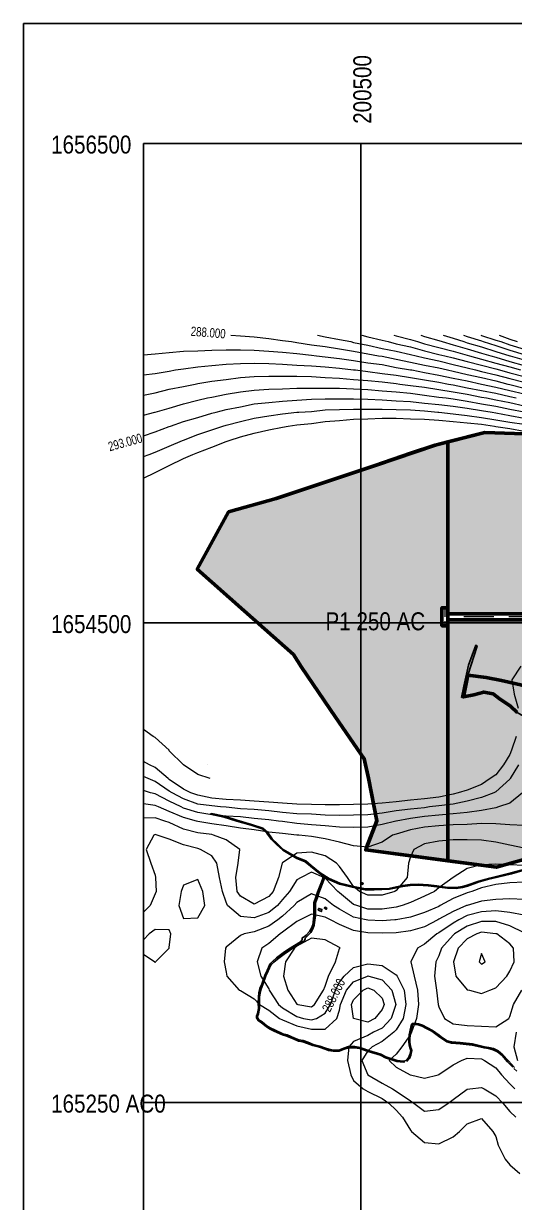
# Model space of a CAD drawing. Header units: metres. Extents: x 199095 to 216734, y 1644234 to 1657008.
# Drawn here: x 199095 to 201140, y 1652083 to 1657000 of the extents above; entities that cross this region are included whole.
import ezdxf
from ezdxf.enums import TextEntityAlignment as Align

# ---------------------------------------------------------------- set-up
doc = ezdxf.new("R2010")
doc.units = ezdxf.units.M
doc.linetypes.add('DASHED', pattern=[0.75, 0.5, -0.25])
for name, color, linetype in [('250 Ac', 10, 'Continuous'), ('50 mt cord', 254, 'Continuous'), ('BOUNDARY', 50, 'Continuous'), ('BT Road', 7, 'Continuous'), ('C-ANNO-MATC', 7, 'DASHED'), ('check dam', 254, 'Continuous'), ('CON TXT', 204, 'Continuous'), ('GRID', 7, 'Continuous'), ('ROAD', 7, 'Continuous')]:
    doc.layers.add(name, color=color, linetype=linetype)
doc.layers.add('APSPCL LAND', color=7, linetype='Continuous', true_color=0xd7ecd5)
doc.layers.add('Plot hatching', color=7, linetype='Continuous', true_color=0xffffdb)
doc.layers.add('CONTOURS', color=8, linetype='Continuous', lineweight=9)
doc.layers.add('STREAM', color=141, linetype='Continuous', lineweight=0)
doc.styles.get("Standard").update_dxf_attribs({"font": 'ARIALN.TTF'})

msp = doc.modelspace()

# ---------------------------------------------------------------- hatches: boundary and pattern name
at = {"layer": 'Plot hatching', "linetype": 'ByBlock'}
h = msp.add_hatch(color=256, dxfattribs=at)
h.dxf.hatch_style = 1
h.paths.add_polyline_path([(202297.6, 1655180.9), (202024.8, 1655196.1), (201379, 1655275.2), (201303.9, 1655285.3), (201016.7, 1655294), (200863.1, 1655255.6), (200863.1, 1654538.4), (201497.3, 1654538.4), (202297.6, 1654538.4)])
h = msp.add_hatch(color=256, dxfattribs=at)
h.dxf.hatch_style = 1
h.paths.add_polyline_path([(200863.1, 1654488.4), (200838.1, 1654488.4), (200838.1, 1654563.4), (200863.1, 1654563.4), (200863.1, 1655255.6), (200809.5, 1655242.2), (200708.4, 1655207.8), (200559.5, 1655157), (200148, 1655019.8), (199949.1, 1654963.6), (199818.2, 1654724.2), (200013.7, 1654550.2), (200219.9, 1654368.2), (200253.3, 1654315.8), (200395.3, 1654107.3), (200514.7, 1653933.8), (200531.7, 1653852.3), (200567.1, 1653674.9), (200524, 1653563.5), (200520.8, 1653553.7), (200863.1, 1653508.2)])
at = {"layer": 'Plot hatching', "linetype": 'ByBlock', "lineweight": 9}
h = msp.add_hatch(color=256, dxfattribs=at)
h.dxf.hatch_style = 1
h.paths.add_polyline_path([(202261.7, 1653852.3), (202175.7, 1653872.8), (202168.7, 1653875.2), (202168.7, 1653875.2), (202152.2, 1653881.6), (202131.9, 1653900.4), (202092.8, 1653925.2), (202071.5, 1653958.4), (202033.2, 1653985), (202002.2, 1653997.6), (201982.2, 1654003.9), (201951.1, 1654010.8), (201943.6, 1654012.8), (201941.5, 1654012.3), (201922.7, 1654020.2), (201908.7, 1654020.2), (201878.7, 1654026.5), (201852.7, 1654032), (201835.7, 1654033.6), (201825.5, 1654037.2), (201807.1, 1654053.7), (201791.3, 1654064.1), (201778.2, 1654071.1), (201771.2, 1654074.2), (201762.3, 1654076.1), (201755.7, 1654076.9), (201751.4, 1654077.5), (201740.3, 1654078.6), (201728.1, 1654079.5), (201714.7, 1654082.1), (201700.9, 1654081.2), (201683.2, 1654081.6), (201664.4, 1654082.2), (201646.6, 1654085.2), (201638, 1654088.8), (201625.9, 1654090.3), (201621.6, 1654090.3), (201612.8, 1654090.3), (201605.6, 1654089.7), (201587.8, 1654091.1), (201584.8, 1654088.2), (201575.6, 1654076.6), (201568, 1654066.9), (201563, 1654060.1), (201561.1, 1654060.2), (201548.5, 1654050.1), (201528.3, 1654050.3), (201500.7, 1654059.1), (201482, 1654065), (201470.8, 1654065.9), (201453.2, 1654069.1), (201408.4, 1654078.5), (201358, 1654082.2), (201320.1, 1654092.2), (201283.8, 1654101.2), (201217.5, 1654107.3), (201178.3, 1654111), (201151.2, 1654126.8), (201124, 1654152.6), (201076.5, 1654185.2), (201051.6, 1654205.2), (201012.5, 1654211.6), (200970.8, 1654201), (200927.6, 1654191.5), (200946.7, 1654282.6), (201022.1, 1654272.2), (201085.9, 1654259.7), (201226.2, 1654228.6), (201299.4, 1654203.4), (201408.4, 1654131.9), (201535.9, 1654089.5), (201563, 1654088.9), (201563, 1654088.4), (201566.9, 1654088.2), (201577.5, 1654095.5), (201585.1, 1654102.2), (201594.3, 1654109), (201603.6, 1654111.6), (201609.8, 1654108.8), (201617.4, 1654101.6), (201627.2, 1654096.9), (201646.4, 1654095.1), (201658.4, 1654091.4), (201789.5, 1654088), (201812.1, 1654079.5), (201832.5, 1654075.6), (201852.9, 1654064.9), (201874.7, 1654053.4), (201889.8, 1654048), (201901.1, 1654047.4), (201912.5, 1654048.6), (201918.2, 1654046.7), (201924.6, 1654043.1), (201931.7, 1654041.2), (201947.5, 1654040.8), (201947.4, 1654040.2), (201956.4, 1654038.6), (201988.7, 1654031.4), (202008.7, 1654025.2), (202039.7, 1654012.5), (202078.1, 1653986), (202099.3, 1653952.7), (202138.4, 1653927.9), (202144.6, 1653925.4), (202144.6, 1654288.4), (201944.6, 1654288.4), (201944.6, 1654488.4), (201944.6, 1654513.4), (200863.1, 1654513.4), (200863.1, 1653508.2), (201065.4, 1653481.3), (201223.5, 1653526.8), (201346.3, 1653618.7), (201564.8, 1653726), (201681.8, 1653783.4), (202289.6, 1653731.9), (202297, 1653751.8), (202332.4, 1653825.3), (202298.2, 1653835.8)])
at = {"layer": 'STREAM', "lineweight": 40}
h = msp.add_hatch(color=256, dxfattribs=at)
h.dxf.hatch_style = 1
h.paths.add_polyline_path([(201299.4, 1654203.4), (201226.2, 1654228.6), (201085.9, 1654259.7), (201022.1, 1654272.2), (200946.7, 1654282.6), (200927.6, 1654191.5), (200970.8, 1654201), (201012.5, 1654211.6), (201051.6, 1654205.2), (201076.5, 1654185.2), (201124, 1654152.6), (201151.2, 1654126.8), (201178.3, 1654111), (201217.5, 1654107.3), (201283.8, 1654101.2), (201320.1, 1654092.2), (201358, 1654082.2), (201408.4, 1654078.5), (201453.2, 1654069.1), (201470.8, 1654065.9), (201482, 1654065), (201500.7, 1654059.1), (201528.3, 1654050.3), (201548.5, 1654050.1), (201561.1, 1654060.2), (201561.1, 1654088.9), (201535.9, 1654089.5), (201408.4, 1654131.9)])
at = {"layer": 'STREAM'}
h = msp.add_hatch(color=256, dxfattribs=at)
h.dxf.hatch_style = 1
h.paths.add_polyline_path([(202207.4, 1653470.6), (202200.5, 1653477), (202195.9, 1653475.8), (202169, 1653479.9), (202139.3, 1653489.5), (202085.1, 1653502.1), (202041, 1653506.6), (201980.5, 1653512), (201942.3, 1653512), (201874.5, 1653507), (201832.7, 1653493.5), (201819.2, 1653491.6), (201791.9, 1653487.7), (201747.7, 1653486.2), (201723.1, 1653485.8), (201677.4, 1653467.3), (201640.5, 1653460.3), (201598.5, 1653463.3), (201501.9, 1653477.9), (201431.4, 1653485.1), (201408.2, 1653487.7), (201363.7, 1653491.5), (201300.1, 1653496.9), (201264.8, 1653502.6), (201244.9, 1653500.8), (201207.1, 1653487.8), (201174, 1653471), (201126.9, 1653457.9), (201037.4, 1653436.2), (200992.5, 1653423.7), (200944, 1653405.9), (200923.6, 1653400.6), (200897.9, 1653396.4), (200861.6, 1653397.5), (200817.4, 1653403.6), (200781.7, 1653408.1), (200739.2, 1653411), (200705.3, 1653409.8), (200674, 1653404.8), (200618.8, 1653393.3), (200555.5, 1653390.6), (200519, 1653391.2), (200477, 1653399.5), (200412.7, 1653414.7), (200368.7, 1653434.2), (200330.3, 1653458.2), (200293.3, 1653488.8), (200270.6, 1653507.5), (200234.8, 1653521.4), (200177, 1653555.2), (200152.4, 1653578.3), (200131.1, 1653599.9), (200112, 1653625.8), (200091.2, 1653644.6), (200044.4, 1653660.2), (199983.8, 1653677.2), (199931.8, 1653694.2), (199878.5, 1653705.8), (199871.9, 1653703.1), (199930.8, 1653690.4), (199982.7, 1653673.4), (200043.2, 1653656.4), (200089.1, 1653641.1), (200109, 1653623.1), (200128.1, 1653597.3), (200149.6, 1653575.4), (200174.6, 1653552), (200233, 1653517.8), (200268.6, 1653504), (200290.7, 1653485.7), (200327.9, 1653454.9), (200366.8, 1653430.6), (200411.4, 1653410.9), (200476.1, 1653395.6), (200518.6, 1653387.2), (200555.5, 1653386.6), (200619.3, 1653389.4), (200674.7, 1653400.9), (200705.7, 1653405.8), (200739.1, 1653407), (200781.3, 1653404.1), (200816.8, 1653399.6), (200861.3, 1653393.5), (200898.1, 1653392.4), (200924.4, 1653396.7), (200945.2, 1653402), (200993.7, 1653419.9), (201038.4, 1653432.3), (201045.7, 1653434.1), (201127.9, 1653454), (201175.5, 1653467.2), (201208.7, 1653484.1), (201245.7, 1653496.9), (201264.6, 1653498.5), (201299.6, 1653492.9), (201363.3, 1653487.6), (201407.8, 1653483.7), (201431, 1653481.1), (201501.4, 1653473.9), (201598.1, 1653459.3), (201640.8, 1653456.2), (201678.6, 1653463.5), (201723.9, 1653481.8), (201747.8, 1653482.2), (201792.2, 1653483.7), (201833.6, 1653489.6), (201875.3, 1653503), (201942.5, 1653508), (201980.3, 1653508), (202040.6, 1653502.6), (202086.2, 1653497.2), (202118.7, 1653489.7), (202141.6, 1653480.9), (202196.6, 1653465.4), (202190.7, 1653446.8), (202173.8, 1653393.4), (202163.2, 1653351.9), (202151.6, 1653317.3), (202134.7, 1653267.9), (202124.6, 1653233.8), (202117.5, 1653210.1), (202092.7, 1653134.9), (202070.9, 1653064.1), (202052.8, 1653005), (202041.1, 1652967), (202021.9, 1652909.2), (202005.6, 1652856.5), (201990.1, 1652809.7), (201976.6, 1652769), (201963.8, 1652730.6), (201958.9, 1652697), (201966.4, 1652664.6), (201968.8, 1652648), (201973, 1652648.1), (201968.7, 1652687.4), (201968.7, 1652715.8), (201971.9, 1652730.2), (201995.7, 1652812.1), (202018.5, 1652878.1), (202049, 1652977.1), (202073.5, 1653056.5), (202102.4, 1653150.6), (202125.1, 1653219.9), (202139.4, 1653267.1), (202153.3, 1653308.7), (202171.3, 1653362), (202187.1, 1653408.8), (202204.6, 1653460.5)])

# ---------------------------------------------------------------- linework, layer by layer
for p, q in [((199094.7, 1657000), (213843.2, 1657000)), ((199094.7, 1657000), (199094.7, 1646328)), ((199594.7, 1655700), (199594.7, 1646826.4))]:
    msp.add_line(p, q)
at = {"flags": 128}
for points in [[(199594.7, 1656500), (213350, 1656500), (213350, 1649831.8)], [(213350, 1648814.1), (213350, 1648651.7), (212452.3, 1648651.7), (212452.3, 1646828), (199594.7, 1646828), (199594.7, 1656500)], [(201175.5, 1653467.2), (201127.9, 1653454), (201038.4, 1653432.3), (200993.7, 1653419.9), (200945.2, 1653402), (200924.4, 1653396.7), (200898.1, 1653392.4), (200861.3, 1653393.5), (200816.8, 1653399.6), (200781.3, 1653404.1), (200739.1, 1653407), (200705.7, 1653405.8), (200674.7, 1653400.9), (200619.3, 1653389.4), (200555.5, 1653386.6), (200518.6, 1653387.2), (200476.1, 1653395.6), (200411.4, 1653410.9), (200366.8, 1653430.6), (200327.9, 1653454.9), (200290.7, 1653485.7), (200268.6, 1653504), (200233, 1653517.8), (200174.6, 1653552), (200149.6, 1653575.4), (200128.1, 1653597.3), (200109, 1653623.1), (200089.1, 1653641.1), (200043.2, 1653656.4), (199982.7, 1653673.4), (199930.8, 1653690.4), (199871.9, 1653703.1)], [(199878.5, 1653705.8), (199931.8, 1653694.2), (199983.8, 1653677.2), (200044.4, 1653660.2), (200091.2, 1653644.6), (200112, 1653625.8), (200131.1, 1653599.9), (200152.4, 1653578.3), (200177, 1653555.2), (200234.8, 1653521.4), (200270.6, 1653507.5), (200293.3, 1653488.8), (200330.3, 1653458.2), (200368.7, 1653434.2), (200412.7, 1653414.7), (200477, 1653399.5), (200519, 1653391.2), (200555.5, 1653390.6), (200618.8, 1653393.3), (200674, 1653404.8), (200705.3, 1653409.8), (200739.2, 1653411), (200781.7, 1653408.1), (200817.4, 1653403.6), (200861.6, 1653397.5), (200897.9, 1653396.4), (200923.6, 1653400.6), (200944, 1653405.9), (200992.5, 1653423.7), (201037.4, 1653436.2), (201126.9, 1653457.9), (201174, 1653471)], [(200500.9, 1653417.6), (200509.3, 1653414.8), (200508.1, 1653410), (200499, 1653412.7), (200500.9, 1653417.6)], [(200324.6, 1653309.4), (200337.9, 1653305.1), (200336.2, 1653296.5), (200322.5, 1653302.5), (200324.6, 1653309.4)], [(200350.9, 1653314.8), (200348.7, 1653310.5), (200355.9, 1653306.4), (200358.3, 1653310.8), (200350.9, 1653314.8)]]:
    msp.add_lwpolyline(points, dxfattribs=at)
for points in [[(200509.3, 1653414.8), (200508.1, 1653410), (200499, 1653412.7), (200500.9, 1653417.6)], [(200509.3, 1653414.8), (200508.1, 1653410), (200499, 1653412.7), (200500.9, 1653417.6)], [(200336.2, 1653296.5), (200322.5, 1653302.5), (200324.6, 1653309.4), (200337.9, 1653305.1)], [(200355.9, 1653306.4), (200348.7, 1653310.5), (200350.9, 1653314.8), (200358.3, 1653310.8)]]:
    msp.add_lwpolyline(points, close=True, dxfattribs=at)
at = {"layer": '250 Ac', "linetype": 'ByBlock', "lineweight": 50, "flags": 128}
for points in [[(202297.6, 1655180.9), (202024.8, 1655196.1), (201379, 1655275.2), (201303.9, 1655285.3), (201016.7, 1655294), (200863.1, 1655255.6), (200863.1, 1654538.4), (201497.3, 1654538.4), (202297.6, 1654538.4)], [(200863.1, 1654488.4), (200838.1, 1654488.4), (200838.1, 1654563.4), (200863.1, 1654563.4), (200863.1, 1655255.6), (200809.5, 1655242.2), (200708.4, 1655207.8), (200559.5, 1655157), (200148, 1655019.8), (199949.1, 1654963.6), (199818.2, 1654724.2), (200013.7, 1654550.2), (200219.9, 1654368.2), (200253.3, 1654315.8), (200395.3, 1654107.3), (200514.7, 1653933.8), (200531.7, 1653852.3), (200567.1, 1653674.9), (200524, 1653563.5), (200520.8, 1653553.7), (200863.1, 1653508.2)]]:
    msp.add_lwpolyline(points, close=True, dxfattribs=at)
for points in [[(201497.3, 1654538.4), (200863.1, 1654538.4), (200863.1, 1654513.4), (201944.6, 1654513.4)], [(201944.6, 1654513.4), (200863.1, 1654513.4), (200863.1, 1653508.2), (201065.4, 1653481.3), (201223.5, 1653526.8)], [(201151.2, 1654126.8), (201124, 1654152.6), (201076.5, 1654185.2), (201051.6, 1654205.2), (201012.5, 1654211.6), (200970.8, 1654201), (200927.6, 1654191.5), (200946.7, 1654282.6), (201022.1, 1654272.2), (201085.9, 1654259.7), (201226.2, 1654228.6)]]:
    msp.add_lwpolyline(points, dxfattribs=at)
at = {"layer": '50 mt cord', "lineweight": 20}
msp.add_lwpolyline([(201174, 1653471), (201126.9, 1653457.9), (201037.4, 1653436.2), (200992.5, 1653423.7), (200944, 1653405.9), (200923.6, 1653400.6), (200897.9, 1653396.4), (200861.6, 1653397.5), (200817.4, 1653403.6), (200781.7, 1653408.1), (200739.2, 1653411), (200705.3, 1653409.8), (200674, 1653404.8), (200618.8, 1653393.3), (200555.5, 1653390.6), (200519, 1653391.2), (200477, 1653399.5), (200412.7, 1653414.7), (200368.7, 1653434.2), (200330.3, 1653458.2), (200293.3, 1653488.8), (200270.6, 1653507.5), (200234.8, 1653521.4), (200177, 1653555.2), (200152.4, 1653578.3), (200131.1, 1653599.9), (200112, 1653625.8), (200091.2, 1653644.6), (200044.4, 1653660.2), (199983.8, 1653677.2), (199931.8, 1653694.2), (199878.5, 1653705.8), (199871.9, 1653703.1), (199930.8, 1653690.4), (199982.7, 1653673.4), (200043.2, 1653656.4), (200089.1, 1653641.1), (200109, 1653623.1), (200128.1, 1653597.3), (200149.6, 1653575.4), (200174.6, 1653552), (200233, 1653517.8), (200268.6, 1653504), (200290.7, 1653485.7), (200327.9, 1653454.9), (200366.8, 1653430.6), (200411.4, 1653410.9), (200476.1, 1653395.6), (200518.6, 1653387.2), (200555.5, 1653386.6), (200619.3, 1653389.4), (200674.7, 1653400.9), (200705.7, 1653405.8), (200739.1, 1653407), (200781.3, 1653404.1), (200816.8, 1653399.6), (200861.3, 1653393.5), (200898.1, 1653392.4), (200924.4, 1653396.7), (200945.2, 1653402), (200993.7, 1653419.9), (201038.4, 1653432.3), (201045.7, 1653434.1), (201127.9, 1653454), (201175.5, 1653467.2)], dxfattribs=at)
at = {"layer": 'APSPCL LAND', "linetype": 'ByBlock'}
for p, q in [((200838.1, 1654563.4), (200838.1, 1654488.4)), ((200863.1, 1654563.4), (200838.1, 1654563.4)), ((200863.1, 1654538.4), (200863.1, 1654563.4)), ((200863.1, 1654513.4), (200863.1, 1654488.4)), ((200863.1, 1654488.4), (200838.1, 1654488.4))]:
    msp.add_line(p, q, dxfattribs=at)
at = {"layer": 'BOUNDARY', "linetype": 'ByBlock', "lineweight": 50, "flags": 128}
msp.add_lwpolyline([(201303.9, 1655285.3), (201016.7, 1655294), (200809.5, 1655242.2), (200559.5, 1655157), (200148, 1655019.8), (199949.1, 1654963.6), (199818.2, 1654724.2), (200013.7, 1654550.2), (200219.9, 1654368.2), (200253.3, 1654315.8), (200395.3, 1654107.3), (200514.7, 1653933.8), (200531.7, 1653852.3), (200567.1, 1653674.9), (200524, 1653563.5), (200520.8, 1653553.7), (201065.4, 1653481.3), (201223.5, 1653526.8)], dxfattribs=at)
at = {"layer": 'BT Road', "flags": 128}
for points in [[(200125.2, 1653081), (200133.9, 1653090.1), (200149, 1653103.3), (200176.6, 1653123.7), (200198.9, 1653139.6), (200224.1, 1653155.4), (200248.3, 1653170.6), (200255.5, 1653178.7), (200255.9, 1653186.6), (200264.4, 1653190.5), (200272.6, 1653197.6), (200286.4, 1653212.9), (200294.6, 1653227.6), (200300, 1653241.3), (200301.2, 1653251.7), (200304.8, 1653278.7), (200304.8, 1653308.5), (200304.8, 1653333.2), (200313.1, 1653357), (200319.7, 1653377), (200333.1, 1653412.3), (200340.1, 1653430.7), (200343.7, 1653445.1)], [(200129.7, 1653076.7), (200138.2, 1653085.7), (200152.8, 1653098.5), (200180.2, 1653118.7), (200202.3, 1653134.5), (200227.3, 1653150.1), (200255.2, 1653170), (200262.7, 1653172.2), (200268, 1653181.9), (200268.6, 1653185.9), (200276.9, 1653193.2), (200291.5, 1653209.3), (200300.2, 1653225), (200306.1, 1653239.8), (200307.4, 1653251), (200310.9, 1653278.3), (200310.9, 1653308.5), (200310.9, 1653332.2), (200318.9, 1653355), (200325.5, 1653374.9), (200338.9, 1653410.2), (200346, 1653428.8), (200349.6, 1653443.6)], [(200125.2, 1653081), (200120.1, 1653074.2), (200115.1, 1653063.5), (200109.4, 1653051.2), (200099.6, 1653029.9), (200086.9, 1652994), (200079.8, 1652975.4), (200075.6, 1652956.9), (200073.8, 1652941), (200072.8, 1652916.3), (200073.8, 1652892.4), (200069.2, 1652871.3), (200064.7, 1652859.8), (200065.1, 1652853), (200072.2, 1652842.1), (200085.7, 1652832.2), (200106.4, 1652815.5), (200120.1, 1652807), (200138.4, 1652798.3), (200173.4, 1652782.2), (200192.2, 1652777.2)], [(200129, 1653078.1), (200124.2, 1653071.7), (200119.4, 1653061.5), (200113.7, 1653049.2), (200104, 1653028.1), (200091.4, 1652992.3), (200084.3, 1652974), (200080.3, 1652956.1), (200078.5, 1652940.6), (200077.6, 1652916.3), (200078.5, 1652892), (200073.8, 1652869.9), (200069.5, 1652859), (200069.8, 1652854.6), (200075.7, 1652845.4), (200088.6, 1652835.9), (200109.1, 1652819.4), (200122.4, 1652811.1), (200140.4, 1652802.6), (200175, 1652786.7), (200193.7, 1652781.7), (200223.9, 1652768.7), (200241.1, 1652761.2), (200259.2, 1652758.4), (200279.6, 1652751.2), (200302.1, 1652742.1), (200329.5, 1652734.9), (200352.5, 1652727.3), (200367.1, 1652722.1), (200385.6, 1652718.8), (200408.8, 1652718.8), (200429.5, 1652726.9), (200448.5, 1652733.2), (200474.6, 1652733.2), (200496.9, 1652729.3), (200508.9, 1652725.1), (200531.9, 1652717.2), (200584, 1652701.6), (200604.8, 1652690.7), (200651, 1652676), (200677.2, 1652673), (200689.8, 1652675.5), (200698.6, 1652686.6), (200704.4, 1652699.7), (200707.9, 1652716.5), (200706, 1652724.8), (200701.1, 1652741.1), (200700, 1652752), (200700, 1652762.6), (200701.7, 1652783), (200708.3, 1652813.7), (200711.1, 1652826.7), (200716, 1652830.2), (200724.8, 1652830.9), (200740.6, 1652828.6), (200757.5, 1652823.1), (200775.9, 1652813.3), (200798.9, 1652801.1), (200826.8, 1652780.3), (200840.1, 1652770.4), (200859.9, 1652757), (200879, 1652752.7), (200914.3, 1652749.8), (200965.2, 1652744.3), (201015.1, 1652732.3), (201033.5, 1652730.1), (201053.7, 1652724.9), (201072.2, 1652715.3), (201092.2, 1652699.5), (201115.3, 1652673.4), (201140.7, 1652645.9)], [(200692.4, 1652671.2), (200702.7, 1652684.1), (200708.9, 1652698.2), (200712.7, 1652716.6), (200710.6, 1652726), (200705.8, 1652742.1), (200704.7, 1652752.2), (200704.7, 1652762.4), (200706.4, 1652782.3), (200713, 1652812.7), (200715.3, 1652823.9), (200717.7, 1652825.6), (200724.6, 1652826.1), (200739.6, 1652823.9), (200755.6, 1652818.7), (200773.6, 1652809.1), (200796.4, 1652797), (200824, 1652776.5), (200837.3, 1652766.5), (200858, 1652752.5), (200878.2, 1652748), (200913.9, 1652745), (200964.4, 1652739.6), (201014.2, 1652727.6), (201032.6, 1652725.4), (201052, 1652720.4), (201069.6, 1652711.3), (201088.9, 1652696.1), (201111.7, 1652670.2), (201133.3, 1652646.9)], [(200192.2, 1652777.2), (200222, 1652764.3), (200239.8, 1652756.6), (200258, 1652753.8), (200277.9, 1652746.7), (200300.6, 1652737.6), (200328.1, 1652730.3), (200351, 1652722.8), (200365.9, 1652717.5), (200385.1, 1652714), (200409.7, 1652714), (200431.1, 1652722.4), (200449.2, 1652728.4), (200474.2, 1652728.4), (200495.7, 1652724.7), (200507.3, 1652720.6), (200530.4, 1652712.6), (200582.2, 1652697.1), (200602.9, 1652686.3), (200650, 1652671.4), (200677.4, 1652668.2), (200684.1, 1652669.5)], [(201137.4, 1652642.4), (201150.7, 1652631.3)]]:
    msp.add_lwpolyline(points, dxfattribs=at)
at = {"layer": 'C-ANNO-MATC', "lineweight": 9, "ltscale": 75}
msp.add_line((200850.6, 1654563.4), (200850.6, 1654488.4), dxfattribs=at)
at = {"layer": 'C-ANNO-MATC', "lineweight": 9, "ltscale": 250, "flags": 128}
msp.add_lwpolyline([(201992.4, 1654525.9), (201496, 1654525.9), (200863.1, 1654525.9)], dxfattribs=at)
at = {"layer": 'check dam', "flags": 128}
for points in [[(200927.6, 1654191.5), (200946.7, 1654282.6), (200985, 1654403.5), (200979.4, 1654407.4), (200949.6, 1654323.7), (200929.8, 1654236.9), (200920.4, 1654189.9), (200927.6, 1654191.5)], [(200946.7, 1654282.6), (201022.1, 1654272.2), (201085.9, 1654259.7), (201226.2, 1654228.6), (201299.4, 1654203.4), (201408.4, 1654131.9), (201535.9, 1654089.5)], [(201561.1, 1654060.2), (201548.5, 1654050.1), (201528.3, 1654050.3), (201500.7, 1654059.1), (201482, 1654065), (201470.8, 1654065.9), (201453.2, 1654069.1), (201408.4, 1654078.5), (201358, 1654082.2), (201320.1, 1654092.2), (201283.8, 1654101.2), (201217.5, 1654107.3), (201178.3, 1654111), (201151.2, 1654126.8), (201124, 1654152.6), (201076.5, 1654185.2), (201051.6, 1654205.2), (201012.5, 1654211.6), (200970.8, 1654201), (200927.6, 1654191.5)]]:
    msp.add_lwpolyline(points, dxfattribs=at)
at = {"layer": 'CONTOURS', "flags": 128}
for points in [[(199957.8, 1655700), (199998.3, 1655697.4), (200056.3, 1655693.6), (200116.2, 1655685.9), (200174.1, 1655678.1), (200210.8, 1655674.2), (200234, 1655670.4), (200293.9, 1655660.8), (200351.8, 1655653), (200411.7, 1655643.4), (200469.6, 1655633.8), (200529.5, 1655622.1), (200573.9, 1655614.4), (200589.4, 1655612.5), (200647.3, 1655600.9), (200707.2, 1655587.4), (200765.2, 1655575.8), (200825, 1655564.1), (200861.7, 1655556.5), (200884.9, 1655550.6), (200942.9, 1655537.1), (201002.7, 1655523.6), (201062.6, 1655510.1), (201112.8, 1655496.6), (201120.5, 1655494.6), (201180.4, 1655479.2)], [(200319.7, 1655700), (200351.8, 1655693.6), (200411.7, 1655682), (200458, 1655674.2), (200469.6, 1655670.4), (200529.5, 1655658.8), (200589.4, 1655645.2), (200647.3, 1655633.8), (200707.2, 1655620.2), (200730.4, 1655614.4), (200765.2, 1655606.6), (200825, 1655593.1), (200884.9, 1655577.8), (200942.9, 1655564.1), (200977.6, 1655556.5), (201002.7, 1655548.8), (201062.6, 1655535.2), (201120.5, 1655519.8), (201180.4, 1655504.4)], [(200504.7, 1655700), (200529.5, 1655693.6), (200589.4, 1655680), (200614.5, 1655674.2), (200647.3, 1655664.6), (200707.2, 1655651.1), (200765.2, 1655635.6), (200825, 1655620.2), (200850.1, 1655614.4), (200884.9, 1655606.6), (200942.9, 1655591.2), (201002.7, 1655575.8), (201062.6, 1655560.4), (201078.1, 1655556.5), (201120.5, 1655543), (201180.4, 1655527.5)], [(200637.5, 1655700), (200647.3, 1655697.4), (200707.2, 1655682), (200736.2, 1655674.2), (200765.2, 1655664.6), (200825, 1655649.1), (200884.9, 1655633.8), (200942.9, 1655616.4), (200952.5, 1655614.4), (201002.7, 1655600.9), (201062.6, 1655583.5), (201120.5, 1655568), (201165, 1655556.5)], [(200750.2, 1655700), (200765.2, 1655695.5), (200825, 1655678.1), (200838.5, 1655674.2), (200884.9, 1655660.8), (200942.9, 1655643.4), (201002.7, 1655626), (201041.4, 1655614.4), (201062.6, 1655608.6), (201120.5, 1655591.2), (201180.4, 1655573.9)], [(200842.7, 1655700), (200884.9, 1655687.8), (200929.3, 1655674.2), (200942.9, 1655668.5), (201002.7, 1655651.1), (201062.6, 1655631.8), (201120.5, 1655614.4), (201122.5, 1655614.4), (201180.4, 1655597)], [(200927.8, 1655700), (200942.9, 1655695.5), (201002.7, 1655676.2), (201010.5, 1655674.2), (201062.6, 1655656.9), (201120.5, 1655637.6), (201180.4, 1655620.2)], [(201001, 1655700), (201002.7, 1655699.4), (201062.6, 1655680), (201083.9, 1655674.2), (201120.5, 1655660.8), (201180.4, 1655641.4)], [(201076.6, 1655700), (201120.5, 1655683.9), (201151.5, 1655674.2)], [(199594.7, 1655619), (199643, 1655622.1), (199700.9, 1655627.9), (199760.8, 1655633.8), (199820.7, 1655635.6), (199878.6, 1655637.6), (199938.5, 1655639.5), (199998.3, 1655639.5), (200056.3, 1655637.6), (200116.2, 1655633.8), (200174.1, 1655629.9), (200234, 1655624), (200293.9, 1655616.4), (200315.1, 1655614.4), (200351.8, 1655610.5), (200411.7, 1655602.8), (200469.6, 1655595.1), (200529.5, 1655585.4), (200589.4, 1655577.8), (200647.3, 1655566.1), (200707.2, 1655556.5), (200713, 1655556.5), (200765.2, 1655544.9), (200825, 1655533.2), (200884.9, 1655521.8), (200942.9, 1655510.1), (201002.7, 1655496.6), (201002.7, 1655496.6), (201062.6, 1655483.1), (201120.5, 1655469.5), (201180.4, 1655456)], [(199594.7, 1655534.8), (199643, 1655541), (199700.9, 1655550.6), (199727.9, 1655556.5), (199760.8, 1655560.4), (199820.7, 1655568), (199878.6, 1655573.9), (199938.5, 1655579.6), (199998.3, 1655581.6), (200056.3, 1655583.5), (200116.2, 1655581.6), (200174.1, 1655579.6), (200234, 1655575.8), (200293.9, 1655571.9), (200351.8, 1655568), (200411.7, 1655562.2), (200469.6, 1655556.5), (200477.4, 1655556.5), (200529.5, 1655548.8), (200589.4, 1655541), (200647.3, 1655533.2), (200707.2, 1655523.6), (200765.2, 1655514), (200825, 1655504.4), (200865.6, 1655496.6), (200884.9, 1655492.8), (200942.9, 1655481.1), (201002.7, 1655469.5), (201062.6, 1655458), (201120.5, 1655444.5), (201147.6, 1655438.6)], [(199594.7, 1655450.5), (199643, 1655459.9), (199700.9, 1655475.4), (199760.8, 1655486.9), (199809.1, 1655496.6), (199820.7, 1655498.5), (199878.6, 1655508.1), (199938.5, 1655515.9), (199998.3, 1655523.6), (200056.3, 1655527.5), (200116.2, 1655529.4), (200174.1, 1655529.4), (200234, 1655529.4), (200293.9, 1655527.5), (200351.8, 1655523.6), (200411.7, 1655521.8), (200469.6, 1655515.9), (200529.5, 1655512), (200589.4, 1655506.2), (200647.3, 1655498.5), (200662.8, 1655496.6), (200707.2, 1655490.8), (200765.2, 1655483.1), (200825, 1655473.4), (200884.9, 1655463.8), (200942.9, 1655454.1), (201002.7, 1655442.5), (201024, 1655438.6), (201062.6, 1655430.9), (201120.5, 1655419.4), (201180.4, 1655405.9)], [(199594.7, 1655366.5), (199641, 1655378.8), (199643, 1655378.8), (199700.9, 1655396.1), (199760.8, 1655413.5), (199820.7, 1655429), (199861.2, 1655438.6), (199878.6, 1655442.5), (199938.5, 1655454.1), (199998.3, 1655463.8), (200056.3, 1655471.5), (200116.2, 1655475.4), (200174.1, 1655477.2), (200234, 1655479.2), (200293.9, 1655479.2), (200351.8, 1655479.2), (200411.7, 1655479.2), (200469.6, 1655477.2), (200529.5, 1655473.4), (200589.4, 1655467.6), (200647.3, 1655463.8), (200707.2, 1655458), (200765.2, 1655450.2), (200825, 1655442.5), (200855.9, 1655438.6), (200884.9, 1655434.8), (200942.9, 1655425.1), (201002.7, 1655413.5), (201062.6, 1655403.9), (201120.5, 1655392.2), (201180.4, 1655380.8)], [(199594.7, 1655280.5), (199643, 1655297.6), (199700.9, 1655318.9), (199706.7, 1655320.9), (199760.8, 1655340.1), (199820.7, 1655357.5), (199878.6, 1655374.9), (199897.9, 1655378.8), (199938.5, 1655390.4), (199998.3, 1655402), (200056.3, 1655413.5), (200116.2, 1655419.4), (200174.1, 1655425.1), (200234, 1655429), (200293.9, 1655432.9), (200351.8, 1655434.8), (200411.7, 1655434.8), (200469.6, 1655434.8), (200529.5, 1655432.9), (200589.4, 1655430.9), (200647.3, 1655427.1), (200707.2, 1655423.2), (200765.2, 1655417.4), (200825, 1655411.6), (200884.9, 1655403.9), (200942.9, 1655396.1), (201002.7, 1655386.5), (201047.2, 1655378.8), (201062.6, 1655376.9), (201120.5, 1655365.2), (201180.4, 1655353.6)], [(199594.7, 1655194), (199617.8, 1655203), (199643, 1655212.8), (199700.9, 1655237.8), (199756.9, 1655261), (199760.8, 1655262.9), (199820.7, 1655286.1), (199878.6, 1655305.4), (199925, 1655320.9), (199938.5, 1655324.8), (199998.3, 1655340.1), (200056.3, 1655353.6), (200116.2, 1655363.4), (200174.1, 1655373), (200234, 1655378.8), (200241.7, 1655378.8), (200293.9, 1655382.6), (200351.8, 1655388.5), (200411.7, 1655390.4), (200469.6, 1655392.2), (200529.5, 1655392.2), (200589.4, 1655392.2), (200647.3, 1655390.4), (200707.2, 1655388.5), (200765.2, 1655384.6), (200821.2, 1655378.8), (200825, 1655378.8), (200884.9, 1655373), (200942.9, 1655365.2), (201002.7, 1655357.5), (201062.6, 1655347.9), (201120.5, 1655338.2), (201180.4, 1655328.6)], [(199594.7, 1655104.4), (199643, 1655127.8), (199673.9, 1655143.1), (199700.9, 1655156.8), (199760.8, 1655185.6), (199799.4, 1655203), (199820.7, 1655210.8), (199878.6, 1655234), (199938.5, 1655257.1), (199952, 1655261), (199998.3, 1655276.4), (200056.3, 1655291.9), (200116.2, 1655305.4), (200174.1, 1655317), (200197.3, 1655320.9), (200234, 1655326.6), (200293.9, 1655332.5), (200351.8, 1655340.1), (200411.7, 1655344), (200469.6, 1655349.9), (200529.5, 1655351.8), (200589.4, 1655353.6), (200647.3, 1655353.6), (200707.2, 1655351.8), (200765.2, 1655349.9), (200825, 1655346), (200884.9, 1655340.1), (200942.9, 1655334.4), (201002.7, 1655328.6), (201056.8, 1655320.9), (201062.6, 1655318.9), (201120.5, 1655311.2), (201180.4, 1655299.6)], [(201166.9, 1654320.5), (201130.2, 1654262.5), (201139.9, 1654202.8), (201155.3, 1654144.8)], [(199872.8, 1653851.2), (199820.7, 1653868.6), (199760.8, 1653909.1), (199760.8, 1653909.1), (199700.9, 1653967.1), (199700.9, 1653969), (199643, 1654023.1), (199635.2, 1654027), (199594.7, 1654055.5)], [(201147.6, 1654027), (201128.3, 1653969), (201120.5, 1653951.6), (201095.4, 1653909.1), (201062.6, 1653866.6), (201039.4, 1653851.2), (201002.7, 1653826.1), (200942.9, 1653802.9), (200906.2, 1653791.4), (200884.9, 1653785.5), (200825, 1653774), (200765.2, 1653766.2), (200707.2, 1653760.5), (200647.3, 1653754.6), (200589.4, 1653748.9), (200529.5, 1653745), (200469.6, 1653743.1), (200411.7, 1653741.1), (200351.8, 1653741.1), (200293.9, 1653743.1), (200234, 1653745), (200174.1, 1653748.9), (200116.2, 1653752.8), (200056.3, 1653756.6), (199998.3, 1653760.5), (199938.5, 1653764.2), (199878.6, 1653770.1), (199820.7, 1653781.8), (199791.7, 1653791.4), (199760.8, 1653806.8), (199700.9, 1653847.4), (199697, 1653851.2), (199643, 1653897.5), (199619.8, 1653909.1), (199594.7, 1653922.4)], [(201157.2, 1653909.1), (201122.5, 1653851.2), (201120.5, 1653849.2), (201062.6, 1653795.2), (201054.9, 1653791.4), (201002.7, 1653772), (200942.9, 1653756.6), (200884.9, 1653745), (200825, 1653737.2), (200786.4, 1653733.4), (200765.2, 1653729.5), (200707.2, 1653723.8), (200647.3, 1653716), (200589.4, 1653706.4), (200529.5, 1653700.6), (200469.6, 1653698.6), (200411.7, 1653696.8), (200351.8, 1653698.6), (200293.9, 1653702.5), (200234, 1653704.5), (200174.1, 1653710.2), (200116.2, 1653716), (200056.3, 1653721.9), (199998.3, 1653725.6), (199938.5, 1653731.5), (199915.3, 1653733.4), (199878.6, 1653737.2), (199820.7, 1653745), (199760.8, 1653766.2), (199714.4, 1653791.4), (199700.9, 1653799.1), (199643, 1653839.6), (199614, 1653851.2), (199594.7, 1653859.7)], [(199861.2, 1653909.1), (199861.2, 1653909.1)], [(201174.6, 1653791.4), (201120.5, 1653748.9), (201074.2, 1653733.4), (201062.6, 1653729.5), (201002.7, 1653718), (200942.9, 1653710.2), (200884.9, 1653704.5), (200825, 1653698.6), (200765.2, 1653692.9), (200707.2, 1653685.1), (200647.3, 1653673.5), (200645.4, 1653673.5), (200589.4, 1653660), (200529.5, 1653648.4), (200469.6, 1653646.5), (200411.7, 1653648.4), (200351.8, 1653654.2), (200293.9, 1653658.1), (200234, 1653663.9), (200174.1, 1653671.6), (200156.7, 1653673.5), (200116.2, 1653679.4), (200056.3, 1653685.1), (199998.3, 1653690.9), (199938.5, 1653694.8), (199878.6, 1653700.6), (199820.7, 1653710.2), (199760.8, 1653727.6), (199751.1, 1653733.4), (199700.9, 1653756.6), (199643, 1653787.5), (199623.6, 1653791.4), (199594.7, 1653801)], [(201180.4, 1653656.1), (201120.5, 1653658.1), (201062.6, 1653662), (201002.7, 1653663.9), (200942.9, 1653660), (200884.9, 1653658.1), (200825, 1653654.2), (200765.2, 1653648.4), (200707.2, 1653636.9), (200647.3, 1653619.5), (200631.9, 1653615.6), (200589.4, 1653586.6), (200529.5, 1653565.4), (200469.6, 1653571.2), (200411.7, 1653586.6), (200351.8, 1653600.1), (200293.9, 1653609.8), (200241.7, 1653615.6), (200234, 1653615.6), (200174.1, 1653621.4), (200116.2, 1653627.2), (200056.3, 1653636.9), (199998.3, 1653644.6), (199938.5, 1653654.2), (199878.6, 1653662), (199820.7, 1653671.6), (199814.9, 1653673.5), (199760.8, 1653689), (199700.9, 1653714.1), (199656.5, 1653733.4), (199643, 1653739.2), (199594.7, 1653745.4)], [(201180.4, 1653561.5), (201120.5, 1653573.1), (201062.6, 1653586.6), (201002.7, 1653594.4), (200942.9, 1653596.2), (200884.9, 1653596.2), (200825, 1653590.5), (200765.2, 1653578.9), (200720.7, 1653555.8), (200707.2, 1653524.9), (200699.5, 1653497.8), (200693.7, 1653437.9), (200647.3, 1653383.9), (200641.5, 1653380), (200589.4, 1653364.5), (200529.5, 1653364.5), (200494.8, 1653380), (200469.6, 1653401.2), (200444.5, 1653437.9), (200411.7, 1653484.2), (200398.2, 1653497.8), (200351.8, 1653528.8), (200293.9, 1653544.1), (200234, 1653540.2), (200174.1, 1653499.8), (200172.2, 1653497.8), (200156.7, 1653437.9), (200135.5, 1653380), (200116.2, 1653358.8), (200056.3, 1653327.9), (199998.3, 1653360.8), (199984.8, 1653380), (199979, 1653437.9), (199988.7, 1653497.8), (199996.4, 1653555.8), (199938.5, 1653596.2), (199886.3, 1653615.6), (199878.6, 1653617.5), (199820.7, 1653625.2), (199760.8, 1653640.8), (199700.9, 1653667.8), (199683.5, 1653673.5), (199643, 1653687), (199594.7, 1653685.5)], [(201180.4, 1653488.1), (201120.5, 1653492), (201062.6, 1653494), (201002.7, 1653492), (200942.9, 1653476.5), (200884.9, 1653437.9), (200884.9, 1653437.9), (200825, 1653395.5), (200807.7, 1653380), (200765.2, 1653360.8), (200707.2, 1653333.6), (200672.4, 1653322.1), (200647.3, 1653314.4), (200589.4, 1653306.6), (200529.5, 1653306.6), (200483.2, 1653322.1), (200469.6, 1653325.9), (200411.7, 1653374.2), (200404, 1653380), (200351.8, 1653436), (200346, 1653437.9), (200293.9, 1653461.1), (200251.4, 1653437.9), (200234, 1653428.2), (200203.1, 1653380), (200174.1, 1653347.1), (200152.9, 1653322.1), (200116.2, 1653293.1), (200056.3, 1653269.9), (199998.3, 1653275.8), (199944.3, 1653322.1), (199938.5, 1653335.6), (199923, 1653380), (199911.4, 1653437.9), (199899.8, 1653497.8), (199878.6, 1653528.8), (199832.2, 1653555.8), (199820.7, 1653559.6), (199760.8, 1653575), (199700.9, 1653598.2), (199650.7, 1653615.6), (199643, 1653617.5), (199637.2, 1653615.6), (199606.2, 1653555.8), (199625.6, 1653497.8), (199643, 1653447.6), (199644.9, 1653437.9), (199646.8, 1653380), (199643, 1653370.4), (199621.7, 1653322.1), (199594.7, 1653293.7)], [(199849.6, 1653322.1), (199841.9, 1653380), (199820.7, 1653430.2), (199760.8, 1653407), (199751.1, 1653380), (199741.5, 1653322.1), (199760.8, 1653268), (199820.7, 1653269.9), (199849.6, 1653322.1)], [(201180.4, 1653418.6), (201120.5, 1653416.8), (201062.6, 1653409), (201002.7, 1653395.5), (200962.2, 1653380), (200942.9, 1653374.2), (200884.9, 1653351), (200830.8, 1653322.1), (200825, 1653318.2), (200765.2, 1653293.1), (200707.2, 1653273.8), (200647.3, 1653262.2), (200641.5, 1653262.2), (200589.4, 1653258.4), (200529.5, 1653260.2), (200521.8, 1653262.2), (200469.6, 1653273.8), (200411.7, 1653306.6), (200386.6, 1653322.1), (200351.8, 1653349.1), (200293.9, 1653370.4), (200234, 1653333.6), (200222.4, 1653322.1), (200174.1, 1653277.6), (200154.8, 1653262.2), (200116.2, 1653235.1), (200056.3, 1653212), (200013.8, 1653204.2), (199998.3, 1653196.5), (199938.5, 1653148.2), (199936.5, 1653144.4), (199930.8, 1653086.5), (199938.5, 1653044), (199942.3, 1653026.6), (199992.6, 1652968.6), (199998.3, 1652966.8), (200056.3, 1652932), (200077.5, 1652908.8), (200116.2, 1652885.6), (200160.6, 1652850.9), (200174.1, 1652845), (200234, 1652820), (200293.9, 1652806.4), (200351.8, 1652806.4), (200400.1, 1652850.9), (200411.7, 1652885.6), (200415.5, 1652908.8), (200440.7, 1652968.6), (200469.6, 1653003.4), (200527.6, 1653026.6), (200529.5, 1653028.5), (200533.4, 1653026.6), (200589.4, 1653011.1), (200630, 1652968.6), (200645.4, 1652908.8), (200626.1, 1652850.9), (200589.4, 1652810.2), (200552.7, 1652792.9), (200529.5, 1652779.4), (200469.6, 1652754.2), (200450.3, 1652733), (200444.5, 1652675.1), (200458, 1652615.2), (200469.6, 1652592.1), (200510.2, 1652557.2), (200529.5, 1652545.8), (200589.4, 1652516.8), (200616.4, 1652497.5), (200647.3, 1652468.5), (200674.4, 1652439.5), (200707.2, 1652385.4), (200711.1, 1652379.6), (200765.2, 1652333.2), (200825, 1652327.5), (200884.9, 1652356.5), (200912, 1652379.6), (200942.9, 1652410.5), (201002.7, 1652433.8), (201051, 1652379.6), (201062.6, 1652358.4), (201072.3, 1652321.8), (201101.2, 1652263.8), (201120.5, 1652240.6), (201163, 1652203.9)], [(201180.4, 1653347.1), (201120.5, 1653349.1), (201062.6, 1653347.1), (201002.7, 1653339.5), (200942.9, 1653322.1), (200940.9, 1653322.1), (200884.9, 1653297), (200825, 1653264.1), (200821.2, 1653262.2), (200765.2, 1653233.2), (200707.2, 1653215.9), (200647.3, 1653208.1), (200589.4, 1653206.2), (200529.5, 1653208.1), (200469.6, 1653217.8), (200411.7, 1653242.9), (200373.1, 1653262.2), (200351.8, 1653273.8), (200293.9, 1653285.4), (200247.5, 1653262.2), (200234, 1653254.5), (200174.1, 1653210), (200174.1, 1653210), (200164.5, 1653204.2), (200116.2, 1653163.8), (200087.2, 1653144.4), (200067.9, 1653086.5), (200083.3, 1653026.6), (200116.2, 1652974.5), (200118.1, 1652968.6), (200156.7, 1652908.8), (200174.1, 1652895.2), (200234, 1652858.6), (200261, 1652850.9), (200293.9, 1652845), (200315.1, 1652850.9), (200351.8, 1652872.1), (200373.1, 1652908.8), (200394.3, 1652968.6), (200411.7, 1653001.5), (200431, 1653026.6), (200469.6, 1653063.2), (200529.5, 1653078.8), (200589.4, 1653071), (200647.3, 1653032.4), (200651.2, 1653026.6), (200680.2, 1652968.6), (200687.9, 1652908.8), (200676.3, 1652850.9), (200647.3, 1652802.6), (200637.7, 1652792.9), (200589.4, 1652754.2), (200546.9, 1652733), (200529.5, 1652715.6), (200504.4, 1652675.1), (200529.5, 1652615.2), (200529.5, 1652615.2), (200589.4, 1652580.5), (200631.9, 1652557.2), (200647.3, 1652547.6), (200707.2, 1652507.1), (200720.7, 1652497.5), (200765.2, 1652464.6), (200825, 1652470.4), (200863.7, 1652497.5), (200884.9, 1652512.9), (200942.9, 1652555.4), (200954.4, 1652557.2), (201002.7, 1652563.1), (201014.3, 1652557.2), (201062.6, 1652528.4), (201091.6, 1652497.5), (201120.5, 1652462.6), (201145.7, 1652439.5)], [(201180.4, 1653281.5), (201120.5, 1653293.1), (201062.6, 1653298.9), (201002.7, 1653295), (200942.9, 1653279.6), (200908.1, 1653262.2), (200884.9, 1653248.6), (200825, 1653208.1), (200817.3, 1653204.2), (200765.2, 1653159.9), (200736.2, 1653144.4), (200709.1, 1653086.5), (200722.7, 1653026.6), (200736.2, 1652968.6), (200740, 1652908.8), (200732.3, 1652850.9), (200711.1, 1652792.9), (200707.2, 1652783.2), (200670.5, 1652733), (200647.3, 1652702.1), (200618.4, 1652675.1), (200647.3, 1652648.1), (200705.3, 1652615.2), (200707.2, 1652615.2), (200765.2, 1652601.8), (200823.1, 1652615.2), (200825, 1652617.1), (200884.9, 1652657.8), (200919.7, 1652675.1), (200942.9, 1652684.8), (201002.7, 1652682.9), (201016.2, 1652675.1), (201062.6, 1652644.2), (201085.8, 1652615.2), (201120.5, 1652578.5), (201141.8, 1652557.2)], [(199644.9, 1653086.5), (199700.9, 1653144.4), (199700.9, 1653146.4), (199708.6, 1653204.2), (199700.9, 1653219.8), (199643, 1653221.6), (199617.8, 1653204.2), (199594.7, 1653178.5)], [(201180.4, 1653208.1), (201120.5, 1653237.1), (201062.6, 1653254.5), (201002.7, 1653254.5), (200942.9, 1653235.1), (200890.7, 1653204.2), (200884.9, 1653198.5), (200836.6, 1653144.4), (200825, 1653111.6), (200813.4, 1653086.5), (200807.7, 1653026.6), (200815.4, 1652968.6), (200823.1, 1652908.8), (200825, 1652899.1), (200848.2, 1652850.9), (200884.9, 1652827.6), (200942.9, 1652821.9), (201002.7, 1652818), (201062.6, 1652816.1), (201116.7, 1652850.9), (201120.5, 1652858.6), (201136, 1652908.8), (201170.8, 1652968.6)], [(200307.4, 1652908.8), (200344.1, 1652968.6), (200351.8, 1652986), (200365.3, 1653026.6), (200394.3, 1653086.5), (200411.7, 1653142.5), (200413.6, 1653144.4), (200411.7, 1653146.4), (200351.8, 1653179.1), (200293.9, 1653185), (200234, 1653152.1), (200224.3, 1653144.4), (200185.7, 1653086.5), (200178, 1653026.6), (200195.4, 1652968.6), (200234, 1652910.8), (200237.9, 1652908.8), (200293.9, 1652899.1), (200307.4, 1652908.8)], [(201037.5, 1652968.6), (201062.6, 1652978.2), (201109, 1653026.6), (201120.5, 1653047.9), (201139.9, 1653086.5), (201136, 1653144.4), (201120.5, 1653161.8), (201066.5, 1653204.2), (201062.6, 1653204.2), (201002.7, 1653210), (200983.4, 1653204.2), (200942.9, 1653183), (200906.2, 1653144.4), (200886.8, 1653086.5), (200896.5, 1653026.6), (200942.9, 1652970.6), (200952.5, 1652968.6), (201002.7, 1652955.1), (201037.5, 1652968.6)], [(199594.7, 1653118.9), (199641, 1653086.5), (199643, 1653084.5), (199644.9, 1653086.5)], [(201018.2, 1653086.5), (201002.7, 1653121.2), (200993.1, 1653086.5), (201002.7, 1653076.8), (201018.2, 1653086.5)], [(200469.6, 1652850.9), (200469.6, 1652850.9), (200461.9, 1652908.8), (200469.6, 1652928.1), (200510.2, 1652968.6), (200529.5, 1652978.2), (200554.6, 1652968.6), (200589.4, 1652935.9), (200597.1, 1652908.8), (200589.4, 1652887.5), (200558.5, 1652850.9), (200529.5, 1652835.4), (200469.6, 1652850.9)], [(201147.6, 1652792.9), (201137.9, 1652733), (201153.4, 1652675.1)]]:
    msp.add_lwpolyline(points, dxfattribs=at)
at = {"layer": 'GRID'}
for p, q in [((199594.7, 1656500), (213350, 1656500)), ((200500, 1656500), (200500, 1646828)), ((199594.7, 1654500), (213350, 1654500)), ((199594.7, 1652500), (213350, 1652500))]:
    msp.add_line(p, q, dxfattribs=at)
at = {"layer": 'ROAD', "linetype": 'ByBlock', "lineweight": 25, "flags": 128}
msp.add_lwpolyline([(200863.1, 1654538.4), (200863.1, 1654563.4), (200838.1, 1654563.4), (200838.1, 1654488.4), (200863.1, 1654488.4), (200863.1, 1654513.4)], dxfattribs=at)
at = {"layer": 'STREAM', "linetype": 'ByBlock', "lineweight": 9}
msp.add_lwpolyline([(199094.7, 1644233.9), (216733.6, 1644233.9), (216733.6, 1657000), (199094.7, 1657000)], close=True, dxfattribs=at)
msp.add_lwpolyline([(213350, 1656500), (199594.7, 1656500), (199594.7, 1644733.9), (216233.6, 1644733.9), (216233.6, 1656500), (213719.5, 1656500)], dxfattribs=at)
at = {"layer": 'STREAM', "flags": 128}
for points in [[(201174, 1653471), (201126.9, 1653457.9), (201037.4, 1653436.2), (200992.5, 1653423.7), (200944, 1653405.9), (200923.6, 1653400.6), (200897.9, 1653396.4), (200861.6, 1653397.5), (200817.4, 1653403.6), (200781.7, 1653408.1), (200739.2, 1653411), (200705.3, 1653409.8), (200674, 1653404.8), (200618.8, 1653393.3), (200555.5, 1653390.6), (200519, 1653391.2), (200477, 1653399.5), (200412.7, 1653414.7), (200368.7, 1653434.2), (200330.3, 1653458.2), (200293.3, 1653488.8), (200270.6, 1653507.5), (200234.8, 1653521.4), (200177, 1653555.2), (200152.4, 1653578.3), (200131.1, 1653599.9), (200112, 1653625.8), (200091.2, 1653644.6), (200044.4, 1653660.2), (199983.8, 1653677.2), (199931.8, 1653694.2), (199878.5, 1653705.8), (199871.9, 1653703.1), (199930.8, 1653690.4), (199982.7, 1653673.4), (200043.2, 1653656.4), (200089.1, 1653641.1), (200109, 1653623.1), (200128.1, 1653597.3), (200149.6, 1653575.4), (200174.6, 1653552), (200233, 1653517.8), (200268.6, 1653504), (200290.7, 1653485.7), (200327.9, 1653454.9), (200366.8, 1653430.6), (200411.4, 1653410.9), (200476.1, 1653395.6), (200518.6, 1653387.2), (200555.5, 1653386.6), (200619.3, 1653389.4), (200674.7, 1653400.9), (200705.7, 1653405.8), (200739.1, 1653407), (200781.3, 1653404.1), (200816.8, 1653399.6), (200861.3, 1653393.5), (200898.1, 1653392.4), (200924.4, 1653396.7), (200945.2, 1653402), (200993.7, 1653419.9), (201038.4, 1653432.3), (201045.7, 1653434.1), (201127.9, 1653454), (201175.5, 1653467.2)], [(201175.5, 1653467.2), (201127.9, 1653454), (201038.4, 1653432.3), (200993.7, 1653419.9), (200945.2, 1653402), (200924.4, 1653396.7), (200898.1, 1653392.4), (200861.3, 1653393.5), (200816.8, 1653399.6), (200781.3, 1653404.1), (200739.1, 1653407), (200705.7, 1653405.8), (200674.7, 1653400.9), (200619.3, 1653389.4), (200555.5, 1653386.6), (200518.6, 1653387.2), (200476.1, 1653395.6), (200411.4, 1653410.9), (200366.8, 1653430.6), (200327.9, 1653454.9), (200290.7, 1653485.7), (200268.6, 1653504), (200233, 1653517.8), (200174.6, 1653552), (200149.6, 1653575.4), (200128.1, 1653597.3), (200109, 1653623.1), (200089.1, 1653641.1), (200043.2, 1653656.4), (199982.7, 1653673.4), (199930.8, 1653690.4), (199871.9, 1653703.1)]]:
    msp.add_lwpolyline(points, dxfattribs=at)

# ---------------------------------------------------------------- texts
at = {"layer": '250 Ac', "linetype": 'Continuous'}
msp.add_text('P1 250 AC', height=75, dxfattribs=at).set_placement((200352.9, 1654469.6, -448))
at = {"layer": 'CON TXT'}
for s, rotation, width, p, p2 in [('288.000', 355.4614, 0.907349, (199790.1, 1655698.1), (199935, 1655686.6)), ('293.000', 15.5211, 0.901176, (199453.6, 1655215.9), (199592.7, 1655254.5)), ('288.000', 63.0873, 0.905837, (200371.1, 1652874), (200436.8, 1653003.4))]:
    msp.add_text(s, height=38.68, rotation=rotation, dxfattribs=dict(at, width=width)).set_placement(p, p2, align=Align.FIT)
at = {"layer": 'GRID', "linetype": 'Continuous'}
msp.add_text('200500', height=75, rotation=90, dxfattribs=at).set_placement((200543.9, 1656581.9))
for s, p in [('1656500', (199209.4, 1656458)), ('1654500', (199209.4, 1654458)), ('165250 AC0', (199209.4, 1652458))]:
    msp.add_text(s, height=75, dxfattribs=at).set_placement(p)

doc.saveas('drawing.dxf')
